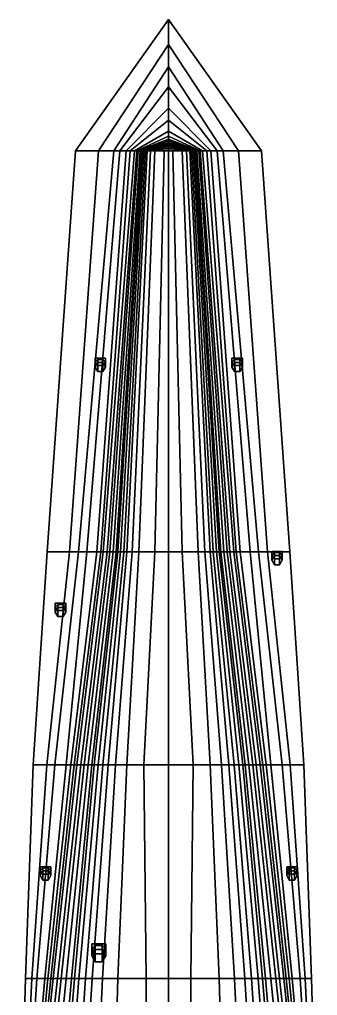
# Model space of a CAD drawing. Extents: x -5 to 5, y -54 to 54.
# Drawn here: x -4.68 to 4.68, y 23.66 to 54.33 of the extents above; entities that cross this region are included whole.
import ezdxf

# ---------------------------------------------------------------- set-up
doc = ezdxf.new("R2010")
doc.units = 0
doc.layers.get('0').update_dxf_attribs({"linetype": 'CONTINUOUS'})

msp = doc.modelspace()

# ---------------------------------------------------------------- linework, layer by layer
for points in [[(0, 54.33, 6.18), (0, 54.33, 6.18), (-2.92, 50.2, 5.71), (2.92, 50.2, 5.71)], [(0, 54.33, 6.18), (0, 53.54, 5.22), (-2.2, 50.2, 4.5), (-2.92, 50.2, 5.71)], [(0, 54.29, 6.16), (-0.04, 54.25, 6.16), (-0.035, 54.25, 9.19), (0, 54.285, 9.19)], [(2.92, 50.2, 5.71), (2.2, 50.2, 4.5), (0, 53.54, 5.22), (0, 54.33, 6.18)], [(0.04, 54.25, 6.16), (0, 54.29, 6.16), (0, 54.285, 9.19), (0.035, 54.25, 9.19)], [(-0.04, 54.25, 6.16), (0, 54.21, 6.16), (0, 54.215, 9.19), (-0.035, 54.25, 9.19)], [(0, 54.285, 9.19), (-0.035, 54.25, 9.19), (0, 54.215, 9.19), (0.035, 54.25, 9.19)], [(0, 54.21, 6.16), (0.04, 54.25, 6.16), (0.035, 54.25, 9.19), (0, 54.215, 9.19)], [(0, 53.54, 5.22), (0, 52.84, 4.43), (-1.72, 50.2, 3.43), (-2.2, 50.2, 4.5)], [(2.2, 50.2, 4.5), (1.72, 50.2, 3.43), (0, 52.84, 4.43), (0, 53.54, 5.22)], [(0, 52.84, 4.43), (0, 52.21, 3.62), (-1.53, 50.2, 2.83), (-1.72, 50.2, 3.43)], [(1.72, 50.2, 3.43), (1.53, 50.2, 2.83), (0, 52.21, 3.62), (0, 52.84, 4.43)], [(0, 52.21, 3.62), (0, 51.54, 2.3), (-1.33, 50.2, 1.97), (-1.53, 50.2, 2.83)], [(1.53, 50.2, 2.83), (1.33, 50.2, 1.97), (0, 51.54, 2.3), (0, 52.21, 3.62)], [(0, 51.54, 2.3), (0, 51.17, 1.24), (-1.2, 50.2, 1.24), (-1.33, 50.2, 1.97)], [(1.33, 50.2, 1.97), (1.2, 50.2, 1.24), (0, 51.17, 1.24), (0, 51.54, 2.3)], [(0, 51.17, 1.24), (0, 50.82, 0.38), (-1.07, 50.2, 0.38), (-1.2, 50.2, 1.24)], [(1.2, 50.2, 1.24), (1.07, 50.2, 0.38), (0, 50.82, 0.38), (0, 51.17, 1.24)], [(0, 50.82, 0.38), (0, 50.66, -0.16), (-0.99, 50.2, -0.16), (-1.07, 50.2, 0.38)], [(0, 50.66, -0.16), (0, 50.57, -0.61), (-0.95, 50.2, -0.61), (-0.99, 50.2, -0.16)], [(1.07, 50.2, 0.38), (0.99, 50.2, -0.16), (0, 50.66, -0.16), (0, 50.82, 0.38)], [(0.99, 50.2, -0.16), (0.95, 50.2, -0.61), (0, 50.57, -0.61), (0, 50.66, -0.16)], [(0, 50.57, -0.61), (0, 50.52, -1.06), (-0.89, 50.2, -1.06), (-0.95, 50.2, -0.61)], [(0, 50.52, -1.06), (0, 50.47, -1.42), (-0.85, 50.2, -1.42), (-0.89, 50.2, -1.06)], [(0, 50.47, -1.42), (0, 50.45, -1.62), (-0.82, 50.2, -1.62), (-0.85, 50.2, -1.42)], [(0, 50.45, -1.62), (0, 50.41, -1.86), (-0.78, 50.2, -1.86), (-0.82, 50.2, -1.62)], [(0, 50.41, -1.86), (0, 50.39, -2.16), (-0.72, 50.2, -2.16), (-0.78, 50.2, -1.86)], [(0, 50.39, -2.16), (0, 50.36, -2.39), (-0.67, 50.2, -2.39), (-0.72, 50.2, -2.16)], [(0, 50.36, -2.39), (0, 50.34, -2.67), (-0.57, 50.2, -2.67), (-0.67, 50.2, -2.39)], [(0, 50.34, -2.67), (0, 50.29, -3), (-0.43, 50.2, -3), (-0.57, 50.2, -2.67)], [(0.95, 50.2, -0.61), (0.89, 50.2, -1.06), (0, 50.52, -1.06), (0, 50.57, -0.61)], [(0.89, 50.2, -1.06), (0.85, 50.2, -1.42), (0, 50.47, -1.42), (0, 50.52, -1.06)], [(0.85, 50.2, -1.42), (0.82, 50.2, -1.62), (0, 50.45, -1.62), (0, 50.47, -1.42)], [(0.82, 50.2, -1.62), (0.78, 50.2, -1.86), (0, 50.41, -1.86), (0, 50.45, -1.62)], [(0.78, 50.2, -1.86), (0.72, 50.2, -2.16), (0, 50.39, -2.16), (0, 50.41, -1.86)], [(0.72, 50.2, -2.16), (0.67, 50.2, -2.39), (0, 50.36, -2.39), (0, 50.39, -2.16)], [(0.67, 50.2, -2.39), (0.57, 50.2, -2.67), (0, 50.34, -2.67), (0, 50.36, -2.39)], [(0.57, 50.2, -2.67), (0.43, 50.2, -3), (0, 50.29, -3), (0, 50.34, -2.67)], [(-2.92, 50.2, 5.71), (-2.2, 50.2, 4.5), (-3.11, 37.6, 4.04), (-3.81, 37.6, 5.48)], [(-3.81, 37.6, 5.48), (3.81, 37.6, 5.48), (2.92, 50.2, 5.71), (-2.92, 50.2, 5.71)], [(-2.2, 50.2, 4.5), (-1.72, 50.2, 3.43), (-2.83, 37.6, 3.3), (-3.11, 37.6, 4.04)], [(-1.72, 50.2, 3.43), (-1.53, 50.2, 2.83), (-2.57, 37.6, 2.49), (-2.83, 37.6, 3.3)], [(-1.53, 50.2, 2.83), (-1.33, 50.2, 1.97), (-2.25, 37.6, 1.22), (-2.57, 37.6, 2.49)], [(-1.33, 50.2, 1.97), (-1.2, 50.2, 1.24), (-2.13, 37.6, 0.74), (-2.25, 37.6, 1.22)], [(-1.2, 50.2, 1.24), (-1.07, 50.2, 0.38), (-2.05, 37.6, 0.38), (-2.13, 37.6, 0.74)], [(-1.07, 50.2, 0.38), (-0.99, 50.2, -0.16), (-1.93, 37.6, -0.16), (-2.05, 37.6, 0.38)], [(-0.99, 50.2, -0.16), (-0.95, 50.2, -0.61), (-1.84, 37.6, -0.61), (-1.93, 37.6, -0.16)], [(-0.95, 50.2, -0.61), (-0.89, 50.2, -1.06), (-1.74, 37.6, -1.06), (-1.84, 37.6, -0.61)], [(-0.89, 50.2, -1.06), (-0.85, 50.2, -1.42), (-1.64, 37.6, -1.42), (-1.74, 37.6, -1.06)], [(-0.85, 50.2, -1.42), (-0.82, 50.2, -1.62), (-1.59, 37.6, -1.62), (-1.64, 37.6, -1.42)], [(-0.82, 50.2, -1.62), (-0.78, 50.2, -1.86), (-1.51, 37.6, -1.86), (-1.59, 37.6, -1.62)], [(-0.78, 50.2, -1.86), (-0.72, 50.2, -2.16), (-1.4, 37.6, -2.16), (-1.51, 37.6, -1.86)], [(-0.72, 50.2, -2.16), (-0.67, 50.2, -2.39), (-1.31, 37.6, -2.39), (-1.4, 37.6, -2.16)], [(-0.67, 50.2, -2.39), (-0.57, 50.2, -2.67), (-1.14, 37.6, -2.67), (-1.31, 37.6, -2.39)], [(-0.57, 50.2, -2.67), (-0.43, 50.2, -3), (-0.93, 37.6, -2.95), (-1.14, 37.6, -2.67)], [(-0.43, 50.2, -3), (-0.14, 50.2, -3.38), (-0.43, 37.6, -3.31), (-0.93, 37.6, -2.95)], [(0, 50.29, -3), (0, 50.24, -3.38), (-0.14, 50.2, -3.38), (-0.43, 50.2, -3)], [(-0.14, 50.2, -3.38), (0, 50.2, -3.41), (0, 37.6, -3.41), (-0.43, 37.6, -3.31)], [(0, 50.24, -3.38), (0, 50.2, -3.41), (0, 50.2, -3.41), (-0.14, 50.2, -3.38)], [(0.43, 50.2, -3), (0.14, 50.2, -3.38), (0, 50.24, -3.38), (0, 50.29, -3)], [(0.14, 50.2, -3.38), (0, 50.2, -3.41), (0, 50.2, -3.41), (0, 50.24, -3.38)], [(0.43, 37.6, -3.31), (0, 37.6, -3.41), (0, 50.2, -3.41), (0.14, 50.2, -3.38)], [(0.93, 37.6, -2.95), (0.43, 37.6, -3.31), (0.14, 50.2, -3.38), (0.43, 50.2, -3)], [(1.14, 37.6, -2.67), (0.93, 37.6, -2.95), (0.43, 50.2, -3), (0.57, 50.2, -2.67)], [(1.31, 37.6, -2.39), (1.14, 37.6, -2.67), (0.57, 50.2, -2.67), (0.67, 50.2, -2.39)], [(1.4, 37.6, -2.16), (1.31, 37.6, -2.39), (0.67, 50.2, -2.39), (0.72, 50.2, -2.16)], [(1.51, 37.6, -1.86), (1.4, 37.6, -2.16), (0.72, 50.2, -2.16), (0.78, 50.2, -1.86)], [(1.59, 37.6, -1.62), (1.51, 37.6, -1.86), (0.78, 50.2, -1.86), (0.82, 50.2, -1.62)], [(1.64, 37.6, -1.42), (1.59, 37.6, -1.62), (0.82, 50.2, -1.62), (0.85, 50.2, -1.42)], [(1.74, 37.6, -1.06), (1.64, 37.6, -1.42), (0.85, 50.2, -1.42), (0.89, 50.2, -1.06)], [(1.84, 37.6, -0.61), (1.74, 37.6, -1.06), (0.89, 50.2, -1.06), (0.95, 50.2, -0.61)], [(1.93, 37.6, -0.16), (1.84, 37.6, -0.61), (0.95, 50.2, -0.61), (0.99, 50.2, -0.16)], [(2.05, 37.6, 0.38), (1.93, 37.6, -0.16), (0.99, 50.2, -0.16), (1.07, 50.2, 0.38)], [(2.13, 37.6, 0.74), (2.05, 37.6, 0.38), (1.07, 50.2, 0.38), (1.2, 50.2, 1.24)], [(2.25, 37.6, 1.22), (2.13, 37.6, 0.74), (1.2, 50.2, 1.24), (1.33, 50.2, 1.97)], [(2.57, 37.6, 2.49), (2.25, 37.6, 1.22), (1.33, 50.2, 1.97), (1.53, 50.2, 2.83)], [(2.83, 37.6, 3.3), (2.57, 37.6, 2.49), (1.53, 50.2, 2.83), (1.72, 50.2, 3.43)], [(3.11, 37.6, 4.04), (2.83, 37.6, 3.3), (1.72, 50.2, 3.43), (2.2, 50.2, 4.5)], [(3.81, 37.6, 5.48), (3.11, 37.6, 4.04), (2.2, 50.2, 4.5), (2.92, 50.2, 5.71)], [(-2.06, 43.687, 6.142), (-2.225, 43.687, 6.142), (-2.307, 43.687, 6.412), (-1.977, 43.687, 6.412)], [(-1.977, 43.687, 6.412), (-2.307, 43.687, 6.412), (-2.225, 43.687, 6.653), (-2.06, 43.687, 6.653)], [(-2.225, 43.687, 6.653), (-2.307, 43.687, 6.412), (-2.307, 43.56, 6.367), (-2.225, 43.455, 6.6)], [(-2.307, 43.687, 6.412), (-2.225, 43.687, 6.142), (-2.225, 43.65, 6.12), (-2.307, 43.56, 6.367)], [(-2.307, 43.56, 6.367), (-2.225, 43.65, 6.12), (-2.225, 43.553, 6.09), (-2.307, 43.41, 6.195)], [(-2.225, 43.455, 6.6), (-2.307, 43.56, 6.367), (-2.307, 43.41, 6.195), (-2.225, 43.267, 6.307)], [(-2.225, 43.553, 5.58), (-2.307, 43.41, 5.58), (-2.307, 43.41, 6.195), (-2.225, 43.553, 6.09)], [(-2.06, 43.687, 6.653), (-2.225, 43.687, 6.653), (-2.225, 43.455, 6.6), (-2.06, 43.455, 6.6)], [(-2.225, 43.687, 6.142), (-2.06, 43.687, 6.142), (-2.06, 43.65, 6.12), (-2.225, 43.65, 6.12)], [(-2.225, 43.65, 6.12), (-2.06, 43.65, 6.12), (-2.06, 43.553, 6.09), (-2.225, 43.553, 6.09)], [(-2.06, 43.553, 5.58), (-2.225, 43.553, 5.58), (-2.225, 43.553, 6.09), (-2.06, 43.553, 6.09)], [(-1.977, 43.687, 6.412), (-2.06, 43.687, 6.653), (-2.06, 43.455, 6.6), (-1.977, 43.56, 6.367)], [(-2.06, 43.687, 6.142), (-1.977, 43.687, 6.412), (-1.977, 43.56, 6.367), (-2.06, 43.65, 6.12)], [(-2.06, 43.65, 6.12), (-1.977, 43.56, 6.367), (-1.977, 43.41, 6.195), (-2.06, 43.553, 6.09)], [(-1.977, 43.56, 6.367), (-2.06, 43.455, 6.6), (-2.06, 43.267, 6.307), (-1.977, 43.41, 6.195)], [(-1.977, 43.41, 5.58), (-2.06, 43.553, 5.58), (-2.06, 43.553, 6.09), (-1.977, 43.41, 6.195)], [(1.993, 43.687, 6.412), (2.075, 43.687, 6.142), (2.075, 43.65, 6.12), (1.993, 43.56, 6.367)], [(2.075, 43.687, 6.653), (1.993, 43.687, 6.412), (1.993, 43.56, 6.367), (2.075, 43.455, 6.6)], [(2.323, 43.687, 6.412), (1.993, 43.687, 6.412), (2.075, 43.687, 6.653), (2.24, 43.687, 6.653)], [(2.24, 43.687, 6.142), (2.075, 43.687, 6.142), (1.993, 43.687, 6.412), (2.323, 43.687, 6.412)], [(1.993, 43.56, 6.367), (2.075, 43.65, 6.12), (2.075, 43.553, 6.09), (1.993, 43.41, 6.195)], [(2.075, 43.455, 6.6), (1.993, 43.56, 6.367), (1.993, 43.41, 6.195), (2.075, 43.267, 6.307)], [(2.075, 43.553, 5.58), (1.993, 43.41, 5.58), (1.993, 43.41, 6.195), (2.075, 43.553, 6.09)], [(2.075, 43.687, 6.142), (2.24, 43.687, 6.142), (2.24, 43.65, 6.12), (2.075, 43.65, 6.12)], [(2.24, 43.687, 6.653), (2.075, 43.687, 6.653), (2.075, 43.455, 6.6), (2.24, 43.455, 6.6)], [(2.075, 43.65, 6.12), (2.24, 43.65, 6.12), (2.24, 43.553, 6.09), (2.075, 43.553, 6.09)], [(2.24, 43.553, 5.58), (2.075, 43.553, 5.58), (2.075, 43.553, 6.09), (2.24, 43.553, 6.09)], [(2.24, 43.687, 6.142), (2.323, 43.687, 6.412), (2.323, 43.56, 6.367), (2.24, 43.65, 6.12)], [(2.323, 43.687, 6.412), (2.24, 43.687, 6.653), (2.24, 43.455, 6.6), (2.323, 43.56, 6.367)], [(2.24, 43.65, 6.12), (2.323, 43.56, 6.367), (2.323, 43.41, 6.195), (2.24, 43.553, 6.09)], [(2.323, 43.56, 6.367), (2.24, 43.455, 6.6), (2.24, 43.267, 6.307), (2.323, 43.41, 6.195)], [(2.323, 43.41, 5.58), (2.24, 43.553, 5.58), (2.24, 43.553, 6.09), (2.323, 43.41, 6.195)], [(-2.307, 43.41, 5.58), (-2.225, 43.267, 5.58), (-2.225, 43.267, 6.307), (-2.307, 43.41, 6.195)], [(-2.06, 43.455, 6.6), (-2.225, 43.455, 6.6), (-2.225, 43.267, 6.307), (-2.06, 43.267, 6.307)], [(-2.225, 43.267, 5.58), (-2.06, 43.267, 5.58), (-2.06, 43.267, 6.307), (-2.225, 43.267, 6.307)], [(-2.06, 43.267, 5.58), (-1.977, 43.41, 5.58), (-1.977, 43.41, 6.195), (-2.06, 43.267, 6.307)], [(1.993, 43.41, 5.58), (2.075, 43.267, 5.58), (2.075, 43.267, 6.307), (1.993, 43.41, 6.195)], [(2.24, 43.455, 6.6), (2.075, 43.455, 6.6), (2.075, 43.267, 6.307), (2.24, 43.267, 6.307)], [(2.075, 43.267, 5.58), (2.24, 43.267, 5.58), (2.24, 43.267, 6.307), (2.075, 43.267, 6.307)], [(2.24, 43.267, 5.58), (2.323, 43.41, 5.58), (2.323, 43.41, 6.195), (2.24, 43.267, 6.307)], [(-3.81, 37.6, 5.48), (-3.11, 37.6, 4.04), (-3.82, 30.91, 4.04), (-4.25, 30.91, 5.32)], [(-4.25, 30.91, 5.32), (4.25, 30.91, 5.32), (3.81, 37.6, 5.48), (-3.81, 37.6, 5.48)], [(-3.11, 37.6, 4.04), (-2.83, 37.6, 3.3), (-3.57, 30.91, 3.18), (-3.82, 30.91, 4.04)], [(-2.83, 37.6, 3.3), (-2.57, 37.6, 2.49), (-3.22, 30.91, 1.84), (-3.57, 30.91, 3.18)], [(-2.57, 37.6, 2.49), (-2.25, 37.6, 1.22), (-3.07, 30.91, 1.22), (-3.22, 30.91, 1.84)], [(-2.25, 37.6, 1.22), (-2.13, 37.6, 0.74), (-2.96, 30.91, 0.74), (-3.07, 30.91, 1.22)], [(-2.13, 37.6, 0.74), (-2.05, 37.6, 0.38), (-2.88, 30.91, 0.38), (-2.96, 30.91, 0.74)], [(-2.05, 37.6, 0.38), (-1.93, 37.6, -0.16), (-2.75, 30.91, -0.16), (-2.88, 30.91, 0.38)], [(-1.93, 37.6, -0.16), (-1.84, 37.6, -0.61), (-2.65, 30.91, -0.61), (-2.75, 30.91, -0.16)], [(-1.84, 37.6, -0.61), (-1.74, 37.6, -1.06), (-2.52, 30.91, -1.06), (-2.65, 30.91, -0.61)], [(-1.74, 37.6, -1.06), (-1.64, 37.6, -1.42), (-2.41, 30.91, -1.42), (-2.52, 30.91, -1.06)], [(-1.64, 37.6, -1.42), (-1.59, 37.6, -1.62), (-2.33, 30.91, -1.62), (-2.41, 30.91, -1.42)], [(-1.59, 37.6, -1.62), (-1.51, 37.6, -1.86), (-2.21, 30.91, -1.86), (-2.33, 30.91, -1.62)], [(-1.51, 37.6, -1.86), (-1.4, 37.6, -2.16), (-2.06, 30.91, -2.16), (-2.21, 30.91, -1.86)], [(-1.4, 37.6, -2.16), (-1.31, 37.6, -2.39), (-1.9, 30.91, -2.39), (-2.06, 30.91, -2.16)], [(-1.31, 37.6, -2.39), (-1.14, 37.6, -2.67), (-1.66, 30.91, -2.67), (-1.9, 30.91, -2.39)], [(-1.14, 37.6, -2.67), (-0.93, 37.6, -2.95), (-1.31, 30.91, -2.95), (-1.66, 30.91, -2.67)], [(-0.93, 37.6, -2.95), (-0.43, 37.6, -3.31), (-0.77, 30.91, -3.24), (-1.31, 30.91, -2.95)], [(-0.43, 37.6, -3.31), (0, 37.6, -3.41), (0, 30.91, -3.41), (-0.77, 30.91, -3.24)], [(0.77, 30.91, -3.24), (0, 30.91, -3.41), (0, 37.6, -3.41), (0.43, 37.6, -3.31)], [(1.31, 30.91, -2.95), (0.77, 30.91, -3.24), (0.43, 37.6, -3.31), (0.93, 37.6, -2.95)], [(1.66, 30.91, -2.67), (1.31, 30.91, -2.95), (0.93, 37.6, -2.95), (1.14, 37.6, -2.67)], [(1.9, 30.91, -2.39), (1.66, 30.91, -2.67), (1.14, 37.6, -2.67), (1.31, 37.6, -2.39)], [(2.06, 30.91, -2.16), (1.9, 30.91, -2.39), (1.31, 37.6, -2.39), (1.4, 37.6, -2.16)], [(2.21, 30.91, -1.86), (2.06, 30.91, -2.16), (1.4, 37.6, -2.16), (1.51, 37.6, -1.86)], [(2.33, 30.91, -1.62), (2.21, 30.91, -1.86), (1.51, 37.6, -1.86), (1.59, 37.6, -1.62)], [(2.41, 30.91, -1.42), (2.33, 30.91, -1.62), (1.59, 37.6, -1.62), (1.64, 37.6, -1.42)], [(2.52, 30.91, -1.06), (2.41, 30.91, -1.42), (1.64, 37.6, -1.42), (1.74, 37.6, -1.06)], [(2.65, 30.91, -0.61), (2.52, 30.91, -1.06), (1.74, 37.6, -1.06), (1.84, 37.6, -0.61)], [(2.75, 30.91, -0.16), (2.65, 30.91, -0.61), (1.84, 37.6, -0.61), (1.93, 37.6, -0.16)], [(2.88, 30.91, 0.38), (2.75, 30.91, -0.16), (1.93, 37.6, -0.16), (2.05, 37.6, 0.38)], [(2.96, 30.91, 0.74), (2.88, 30.91, 0.38), (2.05, 37.6, 0.38), (2.13, 37.6, 0.74)], [(3.07, 30.91, 1.22), (2.96, 30.91, 0.74), (2.13, 37.6, 0.74), (2.25, 37.6, 1.22)], [(3.22, 30.91, 1.84), (3.07, 30.91, 1.22), (2.25, 37.6, 1.22), (2.57, 37.6, 2.49)], [(3.57, 30.91, 3.18), (3.22, 30.91, 1.84), (2.57, 37.6, 2.49), (2.83, 37.6, 3.3)], [(3.82, 30.91, 4.04), (3.57, 30.91, 3.18), (2.83, 37.6, 3.3), (3.11, 37.6, 4.04)], [(4.25, 30.91, 5.32), (3.82, 30.91, 4.04), (3.11, 37.6, 4.04), (3.81, 37.6, 5.48)], [(3.49, 37.617, 6.032), (3.325, 37.617, 6.032), (3.243, 37.617, 6.302), (3.573, 37.617, 6.302)], [(3.573, 37.617, 6.302), (3.243, 37.617, 6.302), (3.325, 37.617, 6.543), (3.49, 37.617, 6.543)], [(3.325, 37.617, 6.543), (3.243, 37.617, 6.302), (3.243, 37.49, 6.257), (3.325, 37.385, 6.49)], [(3.243, 37.617, 6.302), (3.325, 37.617, 6.032), (3.325, 37.58, 6.01), (3.243, 37.49, 6.257)], [(3.243, 37.49, 6.257), (3.325, 37.58, 6.01), (3.325, 37.483, 5.98), (3.243, 37.34, 6.085)], [(3.325, 37.385, 6.49), (3.243, 37.49, 6.257), (3.243, 37.34, 6.085), (3.325, 37.198, 6.197)], [(3.325, 37.483, 5.47), (3.243, 37.34, 5.47), (3.243, 37.34, 6.085), (3.325, 37.483, 5.98)], [(3.49, 37.617, 6.543), (3.325, 37.617, 6.543), (3.325, 37.385, 6.49), (3.49, 37.385, 6.49)], [(3.325, 37.617, 6.032), (3.49, 37.617, 6.032), (3.49, 37.58, 6.01), (3.325, 37.58, 6.01)], [(3.325, 37.58, 6.01), (3.49, 37.58, 6.01), (3.49, 37.483, 5.98), (3.325, 37.483, 5.98)], [(3.49, 37.483, 5.47), (3.325, 37.483, 5.47), (3.325, 37.483, 5.98), (3.49, 37.483, 5.98)], [(3.573, 37.617, 6.302), (3.49, 37.617, 6.543), (3.49, 37.385, 6.49), (3.573, 37.49, 6.257)], [(3.49, 37.617, 6.032), (3.573, 37.617, 6.302), (3.573, 37.49, 6.257), (3.49, 37.58, 6.01)], [(3.49, 37.58, 6.01), (3.573, 37.49, 6.257), (3.573, 37.34, 6.085), (3.49, 37.483, 5.98)], [(3.573, 37.49, 6.257), (3.49, 37.385, 6.49), (3.49, 37.198, 6.197), (3.573, 37.34, 6.085)], [(3.573, 37.34, 5.47), (3.49, 37.483, 5.47), (3.49, 37.483, 5.98), (3.573, 37.34, 6.085)], [(3.243, 37.34, 5.47), (3.325, 37.197, 5.47), (3.325, 37.197, 6.197), (3.243, 37.34, 6.085)], [(3.49, 37.385, 6.49), (3.325, 37.385, 6.49), (3.325, 37.198, 6.197), (3.49, 37.198, 6.197)], [(3.325, 37.197, 5.47), (3.49, 37.197, 5.47), (3.49, 37.197, 6.197), (3.325, 37.197, 6.197)], [(3.49, 37.197, 5.47), (3.573, 37.34, 5.47), (3.573, 37.34, 6.085), (3.49, 37.197, 6.197)], [(-3.557, 35.987, 6.262), (-3.475, 35.987, 5.992), (-3.475, 35.95, 5.97), (-3.557, 35.86, 6.217)], [(-3.475, 35.987, 6.503), (-3.557, 35.987, 6.262), (-3.557, 35.86, 6.217), (-3.475, 35.755, 6.45)], [(-3.227, 35.987, 6.262), (-3.557, 35.987, 6.262), (-3.475, 35.987, 6.503), (-3.31, 35.987, 6.503)], [(-3.31, 35.987, 5.992), (-3.475, 35.987, 5.992), (-3.557, 35.987, 6.262), (-3.227, 35.987, 6.262)], [(-3.557, 35.86, 6.217), (-3.475, 35.95, 5.97), (-3.475, 35.852, 5.94), (-3.557, 35.71, 6.045)], [(-3.475, 35.987, 5.992), (-3.31, 35.987, 5.992), (-3.31, 35.95, 5.97), (-3.475, 35.95, 5.97)], [(-3.31, 35.987, 6.503), (-3.475, 35.987, 6.503), (-3.475, 35.755, 6.45), (-3.31, 35.755, 6.45)], [(-3.475, 35.95, 5.97), (-3.31, 35.95, 5.97), (-3.31, 35.852, 5.94), (-3.475, 35.852, 5.94)], [(-3.31, 35.987, 5.992), (-3.227, 35.987, 6.262), (-3.227, 35.86, 6.217), (-3.31, 35.95, 5.97)], [(-3.227, 35.987, 6.262), (-3.31, 35.987, 6.503), (-3.31, 35.755, 6.45), (-3.227, 35.86, 6.217)], [(-3.31, 35.95, 5.97), (-3.227, 35.86, 6.217), (-3.227, 35.71, 6.045), (-3.31, 35.852, 5.94)], [(-3.475, 35.755, 6.45), (-3.557, 35.86, 6.217), (-3.557, 35.71, 6.045), (-3.475, 35.567, 6.157)], [(-3.475, 35.853, 5.43), (-3.557, 35.71, 5.43), (-3.557, 35.71, 6.045), (-3.475, 35.853, 5.94)], [(-3.557, 35.71, 5.43), (-3.475, 35.567, 5.43), (-3.475, 35.567, 6.157), (-3.557, 35.71, 6.045)], [(-3.31, 35.853, 5.43), (-3.475, 35.853, 5.43), (-3.475, 35.853, 5.94), (-3.31, 35.853, 5.94)], [(-3.31, 35.755, 6.45), (-3.475, 35.755, 6.45), (-3.475, 35.567, 6.157), (-3.31, 35.567, 6.157)], [(-3.227, 35.86, 6.217), (-3.31, 35.755, 6.45), (-3.31, 35.567, 6.157), (-3.227, 35.71, 6.045)], [(-3.227, 35.71, 5.43), (-3.31, 35.853, 5.43), (-3.31, 35.853, 5.94), (-3.227, 35.71, 6.045)], [(-3.31, 35.567, 5.43), (-3.227, 35.71, 5.43), (-3.227, 35.71, 6.045), (-3.31, 35.567, 6.157)], [(-3.475, 35.567, 5.43), (-3.31, 35.567, 5.43), (-3.31, 35.567, 6.157), (-3.475, 35.567, 6.157)], [(-4.25, 30.91, 5.32), (-3.82, 30.91, 4.04), (-4.29, 24.19, 4.04), (-4.49, 24.19, 5.22)], [(-4.49, 24.19, 5.22), (4.49, 24.19, 5.22), (4.25, 30.91, 5.32), (-4.25, 30.91, 5.32)], [(-3.82, 30.91, 4.04), (-3.57, 30.91, 3.18), (-4.14, 24.19, 3.1), (-4.29, 24.19, 4.04)], [(-3.57, 30.91, 3.18), (-3.22, 30.91, 1.84), (-3.89, 24.19, 1.84), (-4.14, 24.19, 3.1)], [(-3.22, 30.91, 1.84), (-3.07, 30.91, 1.22), (-3.79, 24.19, 1.22), (-3.89, 24.19, 1.84)], [(-3.07, 30.91, 1.22), (-2.96, 30.91, 0.74), (-3.7, 24.19, 0.74), (-3.79, 24.19, 1.22)], [(-2.96, 30.91, 0.74), (-2.88, 30.91, 0.38), (-3.62, 24.19, 0.38), (-3.7, 24.19, 0.74)], [(-2.88, 30.91, 0.38), (-2.75, 30.91, -0.16), (-3.49, 24.19, -0.16), (-3.62, 24.19, 0.38)], [(-2.75, 30.91, -0.16), (-2.65, 30.91, -0.61), (-3.37, 24.19, -0.61), (-3.49, 24.19, -0.16)], [(-2.65, 30.91, -0.61), (-2.52, 30.91, -1.06), (-3.21, 24.19, -1.06), (-3.37, 24.19, -0.61)], [(-2.52, 30.91, -1.06), (-2.41, 30.91, -1.42), (-3.05, 24.19, -1.42), (-3.21, 24.19, -1.06)], [(-2.41, 30.91, -1.42), (-2.33, 30.91, -1.62), (-2.95, 24.19, -1.62), (-3.05, 24.19, -1.42)], [(-2.33, 30.91, -1.62), (-2.21, 30.91, -1.86), (-2.82, 24.19, -1.86), (-2.95, 24.19, -1.62)], [(-2.21, 30.91, -1.86), (-2.06, 30.91, -2.16), (-2.61, 24.19, -2.16), (-2.82, 24.19, -1.86)], [(-2.06, 30.91, -2.16), (-1.9, 30.91, -2.39), (-2.4, 24.19, -2.39), (-2.61, 24.19, -2.16)], [(-1.9, 30.91, -2.39), (-1.66, 30.91, -2.67), (-2.07, 24.19, -2.67), (-2.4, 24.19, -2.39)], [(-1.66, 30.91, -2.67), (-1.31, 30.91, -2.95), (-1.59, 24.19, -2.95), (-2.07, 24.19, -2.67)], [(-1.31, 30.91, -2.95), (-0.77, 30.91, -3.24), (-0.7, 24.19, -3.28), (-1.59, 24.19, -2.95)], [(-0.77, 30.91, -3.24), (0, 30.91, -3.41), (0, 24.19, -3.41), (-0.7, 24.19, -3.28)], [(0.7, 24.19, -3.28), (0, 24.19, -3.41), (0, 30.91, -3.41), (0.77, 30.91, -3.24)], [(1.59, 24.19, -2.95), (0.7, 24.19, -3.28), (0.77, 30.91, -3.24), (1.31, 30.91, -2.95)], [(2.07, 24.19, -2.67), (1.59, 24.19, -2.95), (1.31, 30.91, -2.95), (1.66, 30.91, -2.67)], [(2.4, 24.19, -2.39), (2.07, 24.19, -2.67), (1.66, 30.91, -2.67), (1.9, 30.91, -2.39)], [(2.61, 24.19, -2.16), (2.4, 24.19, -2.39), (1.9, 30.91, -2.39), (2.06, 30.91, -2.16)], [(2.82, 24.19, -1.86), (2.61, 24.19, -2.16), (2.06, 30.91, -2.16), (2.21, 30.91, -1.86)], [(2.95, 24.19, -1.62), (2.82, 24.19, -1.86), (2.21, 30.91, -1.86), (2.33, 30.91, -1.62)], [(3.05, 24.19, -1.42), (2.95, 24.19, -1.62), (2.33, 30.91, -1.62), (2.41, 30.91, -1.42)], [(3.21, 24.19, -1.06), (3.05, 24.19, -1.42), (2.41, 30.91, -1.42), (2.52, 30.91, -1.06)], [(3.37, 24.19, -0.61), (3.21, 24.19, -1.06), (2.52, 30.91, -1.06), (2.65, 30.91, -0.61)], [(3.49, 24.19, -0.16), (3.37, 24.19, -0.61), (2.65, 30.91, -0.61), (2.75, 30.91, -0.16)], [(3.62, 24.19, 0.38), (3.49, 24.19, -0.16), (2.75, 30.91, -0.16), (2.88, 30.91, 0.38)], [(3.7, 24.19, 0.74), (3.62, 24.19, 0.38), (2.88, 30.91, 0.38), (2.96, 30.91, 0.74)], [(3.79, 24.19, 1.22), (3.7, 24.19, 0.74), (2.96, 30.91, 0.74), (3.07, 30.91, 1.22)], [(3.89, 24.19, 1.84), (3.79, 24.19, 1.22), (3.07, 30.91, 1.22), (3.22, 30.91, 1.84)], [(4.14, 24.19, 3.1), (3.89, 24.19, 1.84), (3.22, 30.91, 1.84), (3.57, 30.91, 3.18)], [(4.29, 24.19, 4.04), (4.14, 24.19, 3.1), (3.57, 30.91, 3.18), (3.82, 30.91, 4.04)], [(4.49, 24.19, 5.22), (4.29, 24.19, 4.04), (3.82, 30.91, 4.04), (4.25, 30.91, 5.32)], [(-3.78, 27.707, 5.822), (-3.945, 27.707, 5.822), (-4.027, 27.707, 6.092), (-3.697, 27.707, 6.092)], [(-3.697, 27.707, 6.092), (-4.027, 27.707, 6.092), (-3.945, 27.707, 6.333), (-3.78, 27.707, 6.333)], [(-3.945, 27.707, 6.333), (-4.027, 27.707, 6.092), (-4.027, 27.58, 6.047), (-3.945, 27.475, 6.28)], [(-4.027, 27.707, 6.092), (-3.945, 27.707, 5.822), (-3.945, 27.67, 5.8), (-4.027, 27.58, 6.047)], [(-4.027, 27.58, 6.047), (-3.945, 27.67, 5.8), (-3.945, 27.573, 5.77), (-4.027, 27.43, 5.875)], [(-3.78, 27.707, 6.333), (-3.945, 27.707, 6.333), (-3.945, 27.475, 6.28), (-3.78, 27.475, 6.28)], [(-3.945, 27.707, 5.822), (-3.78, 27.707, 5.822), (-3.78, 27.67, 5.8), (-3.945, 27.67, 5.8)], [(-3.945, 27.67, 5.8), (-3.78, 27.67, 5.8), (-3.78, 27.573, 5.77), (-3.945, 27.573, 5.77)], [(-3.697, 27.707, 6.092), (-3.78, 27.707, 6.333), (-3.78, 27.475, 6.28), (-3.697, 27.58, 6.047)], [(-3.78, 27.707, 5.822), (-3.697, 27.707, 6.092), (-3.697, 27.58, 6.047), (-3.78, 27.67, 5.8)], [(-3.78, 27.67, 5.8), (-3.697, 27.58, 6.047), (-3.697, 27.43, 5.875), (-3.78, 27.573, 5.77)], [(3.713, 27.707, 6.092), (3.795, 27.707, 5.822), (3.795, 27.67, 5.8), (3.713, 27.58, 6.047)], [(3.795, 27.707, 6.333), (3.713, 27.707, 6.092), (3.713, 27.58, 6.047), (3.795, 27.475, 6.28)], [(4.043, 27.707, 6.092), (3.713, 27.707, 6.092), (3.795, 27.707, 6.333), (3.96, 27.707, 6.333)], [(3.96, 27.707, 5.822), (3.795, 27.707, 5.822), (3.713, 27.707, 6.092), (4.043, 27.707, 6.092)], [(3.713, 27.58, 6.047), (3.795, 27.67, 5.8), (3.795, 27.573, 5.77), (3.713, 27.43, 5.875)], [(3.795, 27.707, 5.822), (3.96, 27.707, 5.822), (3.96, 27.67, 5.8), (3.795, 27.67, 5.8)], [(3.96, 27.707, 6.333), (3.795, 27.707, 6.333), (3.795, 27.475, 6.28), (3.96, 27.475, 6.28)], [(3.795, 27.67, 5.8), (3.96, 27.67, 5.8), (3.96, 27.573, 5.77), (3.795, 27.573, 5.77)], [(3.96, 27.707, 5.822), (4.043, 27.707, 6.092), (4.043, 27.58, 6.047), (3.96, 27.67, 5.8)], [(4.043, 27.707, 6.092), (3.96, 27.707, 6.333), (3.96, 27.475, 6.28), (4.043, 27.58, 6.047)], [(3.96, 27.67, 5.8), (4.043, 27.58, 6.047), (4.043, 27.43, 5.875), (3.96, 27.573, 5.77)], [(-3.945, 27.475, 6.28), (-4.027, 27.58, 6.047), (-4.027, 27.43, 5.875), (-3.945, 27.288, 5.987)], [(-3.945, 27.573, 5.26), (-4.027, 27.43, 5.26), (-4.027, 27.43, 5.875), (-3.945, 27.573, 5.77)], [(-4.027, 27.43, 5.26), (-3.945, 27.287, 5.26), (-3.945, 27.287, 5.987), (-4.027, 27.43, 5.875)], [(-3.78, 27.573, 5.26), (-3.945, 27.573, 5.26), (-3.945, 27.573, 5.77), (-3.78, 27.573, 5.77)], [(-3.78, 27.475, 6.28), (-3.945, 27.475, 6.28), (-3.945, 27.288, 5.987), (-3.78, 27.288, 5.987)], [(-3.697, 27.58, 6.047), (-3.78, 27.475, 6.28), (-3.78, 27.288, 5.987), (-3.697, 27.43, 5.875)], [(-3.697, 27.43, 5.26), (-3.78, 27.573, 5.26), (-3.78, 27.573, 5.77), (-3.697, 27.43, 5.875)], [(-3.78, 27.287, 5.26), (-3.697, 27.43, 5.26), (-3.697, 27.43, 5.875), (-3.78, 27.287, 5.987)], [(3.795, 27.475, 6.28), (3.713, 27.58, 6.047), (3.713, 27.43, 5.875), (3.795, 27.288, 5.987)], [(3.795, 27.573, 5.26), (3.713, 27.43, 5.26), (3.713, 27.43, 5.875), (3.795, 27.573, 5.77)], [(3.713, 27.43, 5.26), (3.795, 27.287, 5.26), (3.795, 27.287, 5.987), (3.713, 27.43, 5.875)], [(3.96, 27.573, 5.26), (3.795, 27.573, 5.26), (3.795, 27.573, 5.77), (3.96, 27.573, 5.77)], [(3.96, 27.475, 6.28), (3.795, 27.475, 6.28), (3.795, 27.288, 5.987), (3.96, 27.288, 5.987)], [(4.043, 27.58, 6.047), (3.96, 27.475, 6.28), (3.96, 27.288, 5.987), (4.043, 27.43, 5.875)], [(4.043, 27.43, 5.26), (3.96, 27.573, 5.26), (3.96, 27.573, 5.77), (4.043, 27.43, 5.875)], [(3.96, 27.287, 5.26), (4.043, 27.43, 5.26), (4.043, 27.43, 5.875), (3.96, 27.287, 5.987)], [(-3.945, 27.287, 5.26), (-3.78, 27.287, 5.26), (-3.78, 27.287, 5.987), (-3.945, 27.287, 5.987)], [(3.795, 27.287, 5.26), (3.96, 27.287, 5.26), (3.96, 27.287, 5.987), (3.795, 27.287, 5.987)], [(-2.08, 25.28, 5.97), (-2.3, 25.28, 5.97), (-2.41, 25.28, 6.33), (-1.97, 25.28, 6.33)], [(-1.97, 25.28, 6.33), (-2.41, 25.28, 6.33), (-2.3, 25.28, 6.65), (-2.08, 25.28, 6.65)], [(-2.3, 25.28, 6.65), (-2.41, 25.28, 6.33), (-2.41, 25.11, 6.27), (-2.3, 24.97, 6.58)], [(-2.41, 25.28, 6.33), (-2.3, 25.28, 5.97), (-2.3, 25.23, 5.94), (-2.41, 25.11, 6.27)], [(-2.41, 25.11, 6.27), (-2.3, 25.23, 5.94), (-2.3, 25.1, 5.9), (-2.41, 24.91, 6.04)], [(-2.08, 25.28, 6.65), (-2.3, 25.28, 6.65), (-2.3, 24.97, 6.58), (-2.08, 24.97, 6.58)], [(-2.3, 25.28, 5.97), (-2.08, 25.28, 5.97), (-2.08, 25.23, 5.94), (-2.3, 25.23, 5.94)], [(-2.3, 25.23, 5.94), (-2.08, 25.23, 5.94), (-2.08, 25.1, 5.9), (-2.3, 25.1, 5.9)], [(-1.97, 25.28, 6.33), (-2.08, 25.28, 6.65), (-2.08, 24.97, 6.58), (-1.97, 25.11, 6.27)], [(-2.08, 25.28, 5.97), (-1.97, 25.28, 6.33), (-1.97, 25.11, 6.27), (-2.08, 25.23, 5.94)], [(-2.08, 25.23, 5.94), (-1.97, 25.11, 6.27), (-1.97, 24.91, 6.04), (-2.08, 25.1, 5.9)], [(-2.3, 24.97, 6.58), (-2.41, 25.11, 6.27), (-2.41, 24.91, 6.04), (-2.3, 24.72, 6.19)], [(-2.3, 25.101, 5.22), (-2.41, 24.91, 5.22), (-2.41, 24.91, 6.04), (-2.3, 25.101, 5.9)], [(-2.41, 24.91, 5.22), (-2.3, 24.719, 5.22), (-2.3, 24.719, 6.19), (-2.41, 24.91, 6.04)], [(-2.08, 25.101, 5.22), (-2.3, 25.101, 5.22), (-2.3, 25.101, 5.9), (-2.08, 25.101, 5.9)], [(-2.08, 24.97, 6.58), (-2.3, 24.97, 6.58), (-2.3, 24.72, 6.19), (-2.08, 24.72, 6.19)], [(-1.97, 25.11, 6.27), (-2.08, 24.97, 6.58), (-2.08, 24.72, 6.19), (-1.97, 24.91, 6.04)], [(-1.97, 24.91, 5.22), (-2.08, 25.101, 5.22), (-2.08, 25.101, 5.9), (-1.97, 24.91, 6.04)], [(-2.08, 24.719, 5.22), (-1.97, 24.91, 5.22), (-1.97, 24.91, 6.04), (-2.08, 24.719, 6.19)], [(-2.3, 24.719, 5.22), (-2.08, 24.719, 5.22), (-2.08, 24.719, 6.19), (-2.3, 24.719, 6.19)], [(-4.49, 24.19, 5.22), (-4.29, 24.19, 4.04), (-4.62, 17.42, 4.04), (-4.68, 17.42, 5.13)], [(-4.68, 17.42, 5.13), (4.68, 17.42, 5.13), (4.49, 24.19, 5.22), (-4.49, 24.19, 5.22)], [(-4.29, 24.19, 4.04), (-4.14, 24.19, 3.1), (-4.55, 17.42, 3.01), (-4.62, 17.42, 4.04)], [(-4.14, 24.19, 3.1), (-3.89, 24.19, 1.84), (-4.49, 17.42, 1.84), (-4.55, 17.42, 3.01)], [(-3.89, 24.19, 1.84), (-3.79, 24.19, 1.22), (-4.44, 17.42, 1.22), (-4.49, 17.42, 1.84)], [(-3.79, 24.19, 1.22), (-3.7, 24.19, 0.74), (-4.39, 17.42, 0.74), (-4.44, 17.42, 1.22)], [(-3.7, 24.19, 0.74), (-3.62, 24.19, 0.38), (-4.34, 17.42, 0.38), (-4.39, 17.42, 0.74)], [(-3.62, 24.19, 0.38), (-3.49, 24.19, -0.16), (-4.24, 17.42, -0.16), (-4.34, 17.42, 0.38)], [(-3.49, 24.19, -0.16), (-3.37, 24.19, -0.61), (-4.1, 17.42, -0.61), (-4.24, 17.42, -0.16)], [(-3.37, 24.19, -0.61), (-3.21, 24.19, -1.06), (-3.89, 17.42, -1.06), (-4.1, 17.42, -0.61)], [(-3.21, 24.19, -1.06), (-3.05, 24.19, -1.42), (-3.63, 17.42, -1.42), (-3.89, 17.42, -1.06)], [(-3.05, 24.19, -1.42), (-2.95, 24.19, -1.62), (-3.51, 17.42, -1.62), (-3.63, 17.42, -1.42)], [(-2.95, 24.19, -1.62), (-2.82, 24.19, -1.86), (-3.33, 17.42, -1.86), (-3.51, 17.42, -1.62)], [(-2.82, 24.19, -1.86), (-2.61, 24.19, -2.16), (-3.06, 17.42, -2.16), (-3.33, 17.42, -1.86)], [(-2.61, 24.19, -2.16), (-2.4, 24.19, -2.39), (-2.82, 17.42, -2.39), (-3.06, 17.42, -2.16)], [(-2.4, 24.19, -2.39), (-2.07, 24.19, -2.67), (-2.39, 17.42, -2.67), (-2.82, 17.42, -2.39)], [(-2.07, 24.19, -2.67), (-1.59, 24.19, -2.95), (-1.78, 17.42, -2.95), (-2.39, 17.42, -2.67)], [(-1.59, 24.19, -2.95), (-0.7, 24.19, -3.28), (-0.7, 17.42, -3.28), (-1.78, 17.42, -2.95)], [(-0.7, 24.19, -3.28), (0, 24.19, -3.41), (0, 17.42, -3.41), (-0.7, 17.42, -3.28)], [(0.7, 17.42, -3.28), (0, 17.42, -3.41), (0, 24.19, -3.41), (0.7, 24.19, -3.28)], [(1.78, 17.42, -2.95), (0.7, 17.42, -3.28), (0.7, 24.19, -3.28), (1.59, 24.19, -2.95)], [(2.39, 17.42, -2.67), (1.78, 17.42, -2.95), (1.59, 24.19, -2.95), (2.07, 24.19, -2.67)], [(2.82, 17.42, -2.39), (2.39, 17.42, -2.67), (2.07, 24.19, -2.67), (2.4, 24.19, -2.39)], [(3.06, 17.42, -2.16), (2.82, 17.42, -2.39), (2.4, 24.19, -2.39), (2.61, 24.19, -2.16)], [(3.33, 17.42, -1.86), (3.06, 17.42, -2.16), (2.61, 24.19, -2.16), (2.82, 24.19, -1.86)], [(3.51, 17.42, -1.62), (3.33, 17.42, -1.86), (2.82, 24.19, -1.86), (2.95, 24.19, -1.62)], [(3.63, 17.42, -1.42), (3.51, 17.42, -1.62), (2.95, 24.19, -1.62), (3.05, 24.19, -1.42)], [(3.89, 17.42, -1.06), (3.63, 17.42, -1.42), (3.05, 24.19, -1.42), (3.21, 24.19, -1.06)], [(4.1, 17.42, -0.61), (3.89, 17.42, -1.06), (3.21, 24.19, -1.06), (3.37, 24.19, -0.61)], [(4.24, 17.42, -0.16), (4.1, 17.42, -0.61), (3.37, 24.19, -0.61), (3.49, 24.19, -0.16)], [(4.34, 17.42, 0.38), (4.24, 17.42, -0.16), (3.49, 24.19, -0.16), (3.62, 24.19, 0.38)], [(4.39, 17.42, 0.74), (4.34, 17.42, 0.38), (3.62, 24.19, 0.38), (3.7, 24.19, 0.74)], [(4.44, 17.42, 1.22), (4.39, 17.42, 0.74), (3.7, 24.19, 0.74), (3.79, 24.19, 1.22)], [(4.49, 17.42, 1.84), (4.44, 17.42, 1.22), (3.79, 24.19, 1.22), (3.89, 24.19, 1.84)], [(4.55, 17.42, 3.01), (4.49, 17.42, 1.84), (3.89, 24.19, 1.84), (4.14, 24.19, 3.1)], [(4.62, 17.42, 4.04), (4.55, 17.42, 3.01), (4.14, 24.19, 3.1), (4.29, 24.19, 4.04)], [(4.68, 17.42, 5.13), (4.62, 17.42, 4.04), (4.29, 24.19, 4.04), (4.49, 24.19, 5.22)]]:
    msp.add_3dface(points)

doc.saveas('drawing.dxf')
